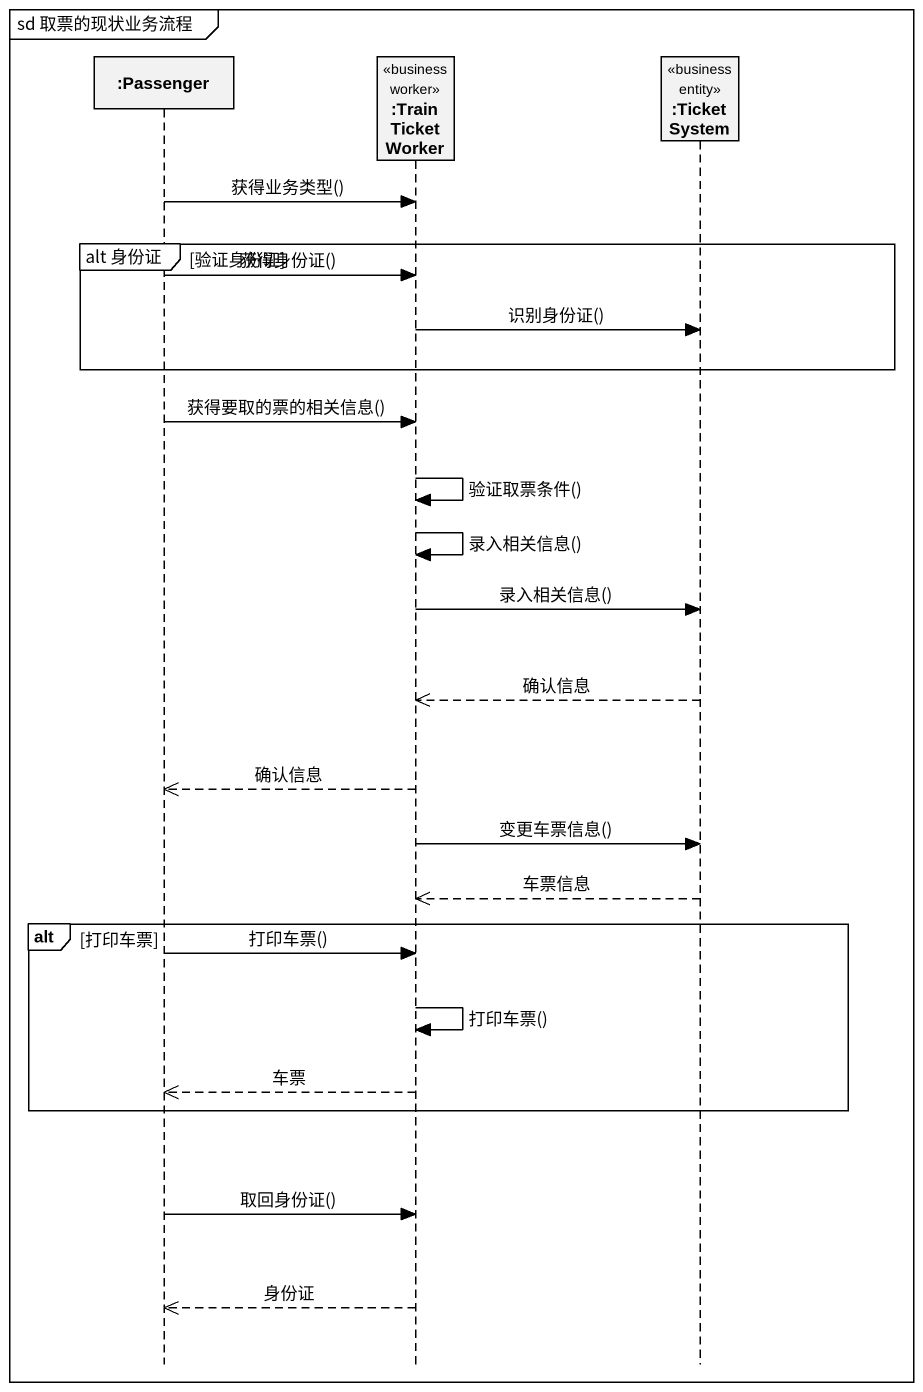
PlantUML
@startuml
mainframe sd 取票的现状业务流程
hide footbox
participant ":Passenger" as Passenger
participant ":TrainTicketWorker" as TrainTicketWorker <<business worker>>
participant ":TicketSystem" as TicketSystem <<business entity>>

Passenger -> TrainTicketWorker : 获得业务类型()
group alt 身份证 [验证身份证]
  Passenger -> TrainTicketWorker : 获得身份证()
  TrainTicketWorker -> TicketSystem : 识别身份证()
end
Passenger -> TrainTicketWorker : 获得要取的票的相关信息()
TrainTicketWorker -> TrainTicketWorker : 验证取票条件()
TrainTicketWorker -> TrainTicketWorker : 录入相关信息()
TrainTicketWorker -> TicketSystem : 录入相关信息()
TicketSystem -->> TrainTicketWorker : 确认信息
TrainTicketWorker -->> Passenger : 确认信息
TrainTicketWorker -> TicketSystem : 变更车票信息()
TicketSystem -->> TrainTicketWorker : 车票信息
alt 打印车票
  Passenger -> TrainTicketWorker : 打印车票()
  TrainTicketWorker -> TrainTicketWorker : 打印车票()
  TrainTicketWorker -->> Passenger : 车票
end
Passenger -> TrainTicketWorker : 取回身份证()
TrainTicketWorker -->> Passenger : 身份证
@enduml
